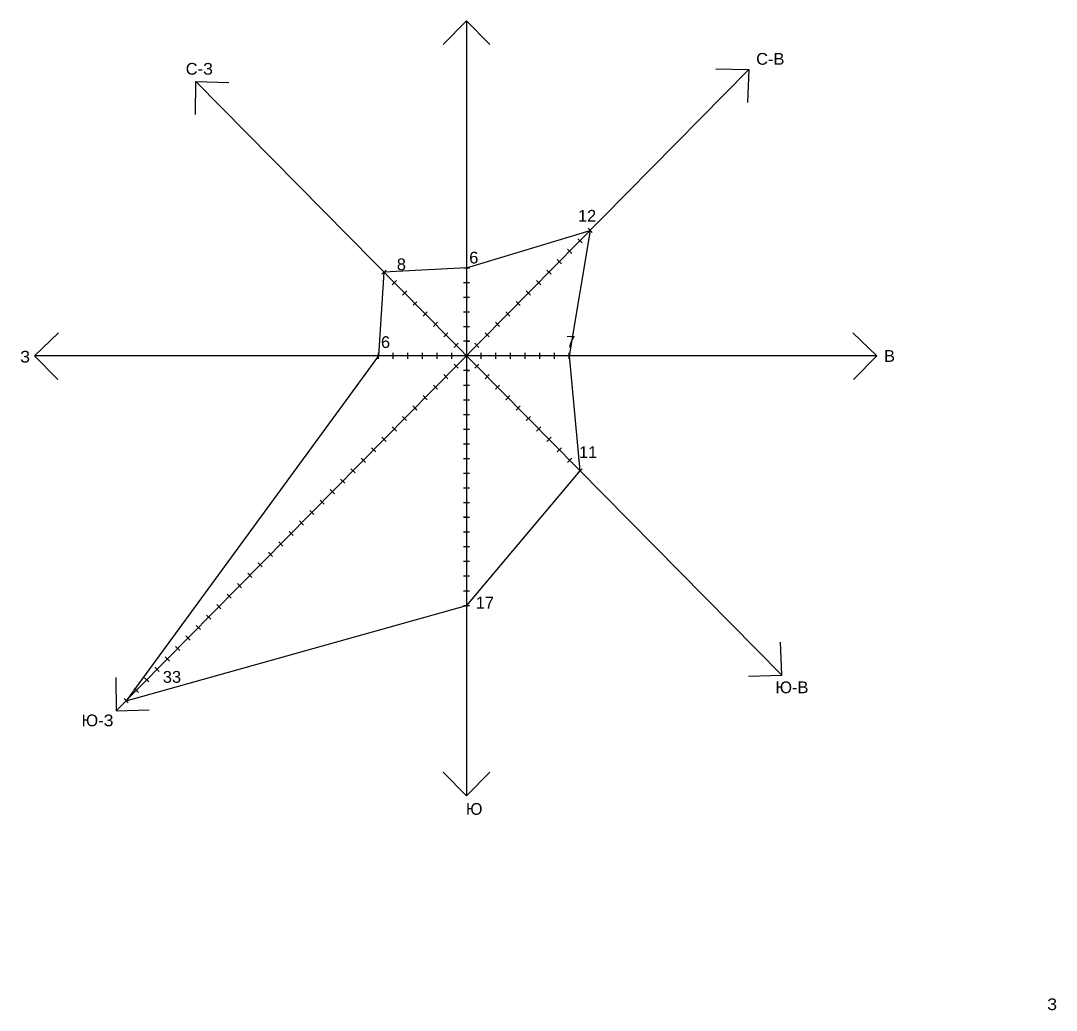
# Model space of a CAD drawing. Header units: millimetres. Extents: x -229914 to 856942, y -268655 to 87212.
# Drawn here: x 157147 to 192401, y -25315 to 8388 of the extents above; entities that cross this region are included whole.
import ezdxf

# ---------------------------------------------------------------- set-up
doc = ezdxf.new("R2010")
doc.units = ezdxf.units.MM
doc.styles.get("Standard").update_dxf_attribs({"font": 'arial.ttf'})

msp = doc.modelspace()

# ---------------------------------------------------------------- linework, layer by layer
at = {"linetype": 'ByBlock'}
for p, q in [((172322.61109, 8388.22375), (172322.61109, -18006.67129)), ((160396.13798, -15115.02778), (181939.91909, 6726.63294)), ((183057.19155, -13906.65518), (163107.61746, 6318.75588)), ((176466.18183, 1319.59752), (176606.62558, 1177.21189)), ((176115.03107, 963.5915), (176255.47482, 821.20587)), ((175763.8803, 607.58548), (175904.32406, 465.19985)), ((175412.72954, 251.57946), (175553.1733, 109.19383)), ((169443.97031, -247.59006), (169584.28676, -105.08227)), ((172222.61109, -23.65079), (172422.61109, -23.65079)), ((175061.57878, -104.42656), (175202.02253, -246.81219)), ((169795.34438, -603.82414), (169935.72236, -461.3754)), ((172222.61109, -523.65079), (172422.61109, -523.65079)), ((174710.42802, -460.43259), (174850.87177, -602.81821)), ((170146.29565, -959.6297), (170286.7394, -817.24407)), ((172222.61109, -1023.65079), (172422.61109, -1023.65079)), ((174359.27726, -816.43861), (174499.72101, -958.82423)), ((170506.82498, -1305.5905), (170627.98194, -1182.75833)), ((174008.1265, -1172.44463), (174148.57025, -1314.83026)), ((170847.80269, -1670.83628), (170988.24645, -1528.45065)), ((170847.80269, -1670.83628), (170988.24645, -1528.45065)), ((172222.61109, -1523.65079), (172422.61109, -1523.65079)), ((173656.97573, -1528.45065), (173797.41949, -1670.83628)), ((171199.06205, -2026.94894), (171339.37849, -1884.44115)), ((172222.61109, -2023.65079), (172422.61109, -2023.65079)), ((173305.82497, -1884.45667), (173446.26872, -2026.8423)), ((171550.43611, -2383.18302), (171690.8141, -2240.73428)), ((172954.67421, -2240.46269), (173095.11796, -2382.84832)), ((171901.38739, -2738.98858), (172041.83114, -2596.60295)), ((172603.52345, -2596.46871), (172743.9672, -2738.85434)), ((186296.84022, -3023.65079), (157616.71782, -3023.65079)), ((169322.61109, -3123.65079), (169322.61109, -2923.65079)), ((169822.61109, -3123.65079), (169822.61109, -2923.65079)), ((170322.61109, -3123.65079), (170322.61109, -2923.65079)), ((170822.61109, -3123.65079), (170822.61109, -2923.65079)), ((171322.61109, -3123.65079), (171322.61109, -2923.65079)), ((171822.61109, -3123.65079), (171822.61109, -2923.65079)), ((172822.61109, -3123.65079), (172822.61109, -2923.65079)), ((173322.61109, -3123.65079), (173322.61109, -2923.65079)), ((173822.61109, -3123.65079), (173822.61109, -2923.65079)), ((174322.61109, -3123.65079), (174322.61109, -2923.65079)), ((174322.61109, -3123.65079), (174322.61109, -2923.65079)), ((174822.61109, -3123.65079), (174822.61109, -2923.65079)), ((175322.61109, -3123.65079), (175322.61109, -2923.65079)), ((175822.61109, -3123.65079), (175822.61109, -2923.65079)), ((172041.69873, -3450.83287), (171901.25498, -3308.44724)), ((172603.52345, -3450.83287), (172743.9672, -3308.44724)), ((171690.61418, -3806.77177), (171550.10642, -3664.45104)), ((172954.608, -3806.77177), (173095.11576, -3664.45104)), ((171339.52962, -4162.71067), (171198.96196, -4020.45066)), ((172222.61109, -4023.65079), (172422.61109, -4023.65079)), ((173305.69256, -4162.71067), (173446.26022, -4020.45066)), ((170988.24645, -4518.85094), (170847.80269, -4376.46531)), ((170988.24645, -4518.85094), (170847.80269, -4376.46531)), ((172222.61109, -4523.65079), (172422.61109, -4523.65079)), ((173656.97573, -4518.85094), (173797.41949, -4376.46531)), ((170617.8089, -4855.3035), (170496.65193, -4732.47133)), ((170617.8089, -4855.3035), (170496.65193, -4732.47133)), ((170637.09568, -4874.85696), (170496.65193, -4732.47133)), ((174008.1265, -4874.85696), (174148.57025, -4732.47133)), ((170285.94492, -5230.86298), (170145.50117, -5088.47735)), ((170285.94492, -5230.86298), (170145.50117, -5088.47735)), ((172222.61109, -5023.65079), (172422.61109, -5023.65079)), ((174359.27726, -5230.86298), (174499.72101, -5088.47735)), ((169934.79416, -5586.869), (169794.35041, -5444.48337)), ((172222.61109, -5523.65079), (172422.61109, -5523.65079)), ((174710.42802, -5586.869), (174850.87177, -5444.48337)), ((169583.6434, -5942.87502), (169443.19965, -5800.48939)), ((175061.57878, -5942.87502), (175202.02253, -5800.48939)), ((169232.49264, -6298.88104), (169092.04888, -6156.49542)), ((172222.61109, -6023.65079), (172422.61109, -6023.65079)), ((175412.72954, -6298.88104), (175553.1733, -6156.49542)), ((168881.34187, -6654.88706), (168740.89812, -6512.50144)), ((172222.61109, -6523.65079), (172422.61109, -6523.65079)), ((175763.8803, -6654.88706), (175904.32406, -6512.50144)), ((168530.19111, -7010.89309), (168389.74736, -6868.50746)), ((172222.61109, -7023.65079), (172422.61109, -7023.65079)), ((176115.03107, -7010.89309), (176255.47482, -6868.50746)), ((168179.04035, -7366.89911), (168038.5966, -7224.51348)), ((167827.9558, -7722.83801), (167687.44803, -7580.51727)), ((172222.61109, -7523.65079), (172422.61109, -7523.65079)), ((167476.87124, -8078.7769), (167336.30358, -7936.5169)), ((172222.61109, -8023.65079), (172422.61109, -8023.65079)), ((167125.58807, -8434.91717), (166985.14431, -8292.53154)), ((167125.58807, -8434.91717), (166985.14431, -8292.53154)), ((166755.15052, -8771.36973), (166633.99355, -8648.53757)), ((166755.15052, -8771.36973), (166633.99355, -8648.53757)), ((166774.4373, -8790.92319), (166633.99355, -8648.53757)), ((172222.61109, -8523.65079), (172422.61109, -8523.65079)), ((172322.61109, -8523.65079), (172222.61109, -8523.65079)), ((166423.28654, -9146.92921), (166282.84279, -9004.54359)), ((166423.28654, -9146.92921), (166282.84279, -9004.54359)), ((172222.61109, -9023.65079), (172422.61109, -9023.65079)), ((166072.13578, -9502.93524), (165931.69203, -9360.54961)), ((165720.98502, -9858.94126), (165580.54127, -9716.55563)), ((172222.61109, -9523.65079), (172422.61109, -9523.65079)), ((165369.83426, -10214.94728), (165229.3905, -10072.56165)), ((172222.61109, -10023.65079), (172422.61109, -10023.65079)), ((165018.68349, -10570.9533), (164878.23974, -10428.56767)), ((172222.61109, -10523.65079), (172422.61109, -10523.65079)), ((164667.53273, -10926.95932), (164527.08898, -10784.57369)), ((164316.38197, -11282.96534), (164175.93822, -11140.57972)), ((172222.61109, -11023.65079), (172422.61109, -11023.65079)), ((163965.29742, -11638.90424), (163824.78965, -11496.58351)), ((172222.61109, -11523.65079), (172422.61109, -11523.65079)), ((163614.21286, -11994.84314), (163473.6452, -11852.58313)), ((163262.92968, -12350.98341), (163122.48593, -12208.59778)), ((163262.92968, -12350.98341), (163122.48593, -12208.59778)), ((162892.49214, -12687.43597), (162771.33517, -12564.6038)), ((162892.49214, -12687.43597), (162771.33517, -12564.6038)), ((162911.77892, -12706.98943), (162771.33517, -12564.6038)), ((162560.62816, -13062.99545), (162420.18441, -12920.60982)), ((162560.62816, -13062.99545), (162420.18441, -12920.60982)), ((162209.4774, -13419.00147), (162069.03365, -13276.61584)), ((161858.32664, -13775.00749), (161717.88288, -13632.62187)), ((161507.17587, -14131.01351), (161366.73212, -13988.62789)), ((161156.02511, -14487.01954), (161015.58136, -14344.63391)), ((160804.87435, -14843.02556), (160664.4306, -14700.63993))]:
    msp.add_line(p, q, dxfattribs=at)
for p, q in [((172322.61109, -23.65079), (176536.4037, 1248.40471)), ((176536.4037, 1248.40471), (175822.61109, -3023.65079)), ((169514.12853, -176.33617), (169322.61109, -3023.65079)), ((172322.61109, -23.65079), (169514.12853, -176.33617)), ((169322.61109, -3023.65079), (160734.65247, -14771.83274)), ((175822.61109, -3023.65079), (176185.25294, -6939.70027)), ((176185.25294, -6939.70027), (172322.61109, -11523.65079)), ((160734.65247, -14771.83274), (172322.61109, -11523.65079))]:
    msp.add_line(p, q)
for points in [[(171530.79197, 7582.59432), (172322.61109, 8388.22375), (173114.43021, 7582.59432)], [(180810.63291, 6753.63327), (181939.91909, 6726.63294), (181893.39837, 5597.98236)], [(163096.12604, 5189.20541), (163107.61746, 6318.75588), (164236.80041, 6287.73719)], [(158411.39873, -3826.45747), (157616.71782, -3023.65079), (158433.14388, -2242.96852)], [(185502.15931, -3826.45747), (186296.84022, -3023.65079), (185480.41417, -2242.96852)], [(172322.61109, -2523.65079), (172422.61109, -2523.65079), (172222.61109, -2523.65079)], [(172322.61109, -3523.65079), (172422.61109, -3523.65079), (172222.61109, -3523.65079)], [(181927.90537, -13933.65552), (183057.19155, -13906.65518), (183010.67083, -12778.0046)], [(160384.64656, -13985.47732), (160396.13798, -15115.02778), (161525.32093, -15084.0091)], [(171530.79197, -17201.04186), (172322.61109, -18006.67129), (173114.43021, -17201.04186)]]:
    msp.add_lwpolyline(points, dxfattribs=at)

# ---------------------------------------------------------------- texts
at = {"linetype": 'ByBlock', "char_height": 400, "attachment_point": 1}
for s, insert in [('С-В', (182183.54998, 7288.3984)), ('12', (176116.47951, 1943.71873)), ('6', (172415.74724, 521.66109)), ('8', (169950.77411, 290.47157)), ('6', (169411.12182, -2358.56222)), ('7', (175718.19888, -2345.84076)), ('В', (186537.59049, -2830.63701)), ('11', (176153.45311, -6107.70691)), ('17', (172636.89586, -11233.51815)), ('33', (161985.74288, -13759.71282)), ('Ю-В', (182839.97575, -14115.3601)), ('Ю-З', (159219.40469, -15241.48773)), ('Ю', (172302.15514, -18257.78691))]:
    msp.add_mtext_dynamic_manual_height_columns(s, width=250, gutter_width=12.5, heights=[255.28649], dxfattribs=dict(at, insert=insert))
at = {"linetype": 'ByBlock', "lineweight": 25, "char_height": 400, "attachment_point": 1}
for s, insert in [('С-З', (162764.86016, 6949.73919)), ('З', (157128.97211, -2856.54215)), ('З', (192090.94318, -24909.6363))]:
    msp.add_mtext_dynamic_manual_height_columns(s, width=105.1122006, gutter_width=12.5, heights=[0], dxfattribs=dict(at, insert=insert))

doc.saveas('drawing.dxf')
